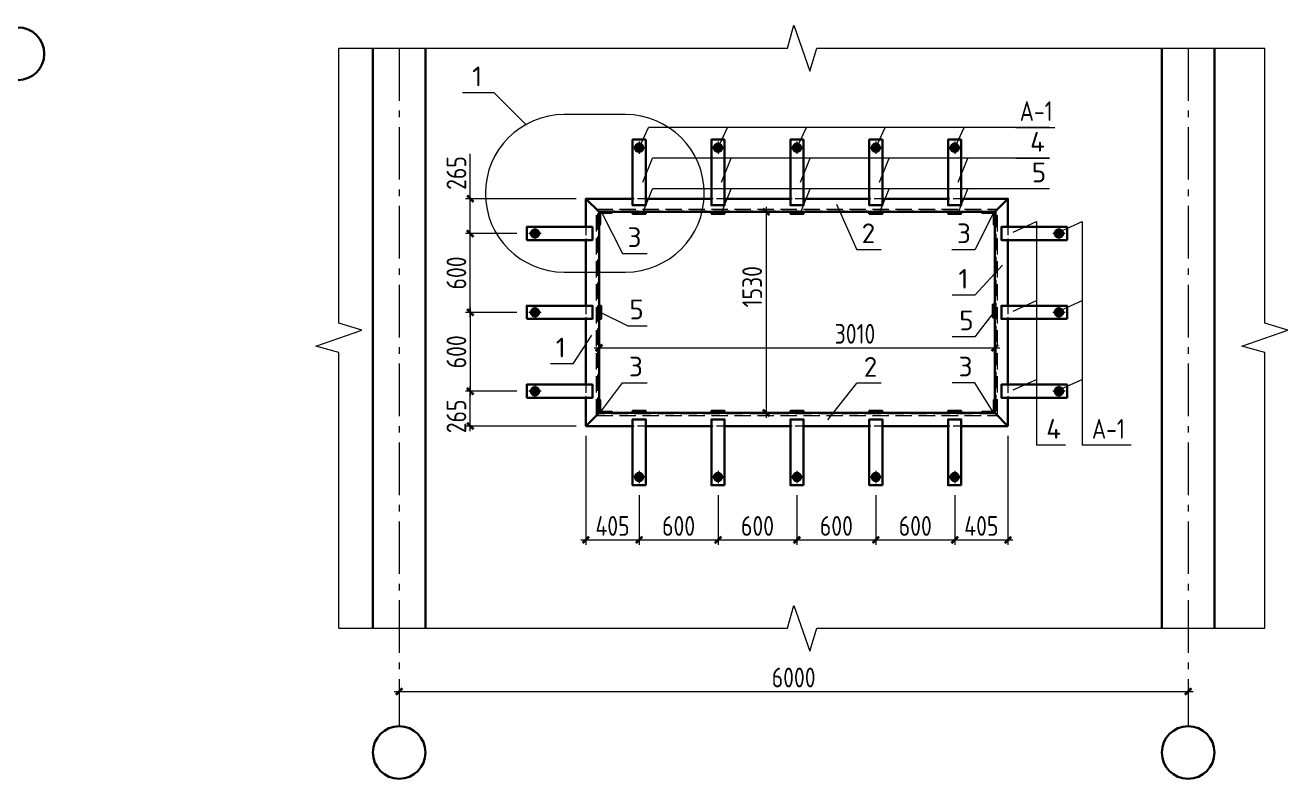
# Model space of a CAD drawing. Extents: x -965262 to 1142518, y -357520 to 71675.
# Drawn here: x 1101536 to 1120739, y -219707 to -208240 of the extents above; entities that cross this region are included whole.
import ezdxf

# ---------------------------------------------------------------- set-up
doc = ezdxf.new("R2010")
doc.units = 0
doc.header["$LTSCALE"] = 10
doc.linetypes.add('GOST2.303 4', pattern=[7, 5, -2, 0])
doc.linetypes.add('GOST2.303 6', pattern=[12, 8, -1.5, 1, -1.5])
doc.layers.get('0').update_dxf_attribs({"linetype": 'CONTINUOUS', "lineweight": 30})
doc.layers.get('Defpoints').update_dxf_attribs({"linetype": 'CONTINUOUS'})
doc.styles.add('GOST 2.304', font='isocpeur.ttf', dxfattribs={"width": 0.75, "height": 250})
doc.styles.add('ГОСТ 2м', font='isocpeur.ttf', dxfattribs={"width": 0.8, "height": 250})
doc.dimstyles.new('Копия ГОСТ 2м', dxfattribs={"dimtxt": 250, "dimasz": 100, "dimexe": 75, "dimexo": 150, "dimgap": 62.5, "dimtad": 1, "dimdec": 0, "dimlfac": 0.5, "dimtxsty": 'ГОСТ 2м', "dimblk": 'ARCHTICK', "dimcen": 150, "dimdle": 75, "dimclrd": 256, "dimclre": 256, "dimclrt": 256, "dimadec": 0, "dimazin": 0, "dimtfac": 1, "dimtdec": 0, "dimtmove": 0, "dimatfit": 3, "dimldrblk": 'OBLIQUE', "dimfxl": 1, "dimlwd": 15, "dimlwe": 15, "dimarcsym": 0})

# ---------------------------------------------------------------- blocks, each defined once
blk = doc.blocks.new('_ArchTick')
at = {"color": 0, "linetype": 'ByBlock', "lineweight": 0, "const_width": 0.4}
blk.add_lwpolyline([(-0.5, -0.5), (0.5, 0.5)], dxfattribs=at)
blk = doc.blocks.new('*D2450')
at = {"lineweight": 15, "transparency": 16777216}
for p, q in [((1110264, -212840), (1110264, -213224)), ((1116284, -212840), (1116284, -213224)), ((1110189, -213149), (1116359, -213149))]:
    blk.add_line(p, q, dxfattribs=at)
at = {"layer": 'Defpoints', "color": 0, "lineweight": 50, "transparency": 16777216}
for p in [(1110264, -212690), (1116284, -212690), (1116284, -213149)]:
    blk.add_point(p, dxfattribs=at)
at = {"lineweight": 15, "transparency": 16777216, "xscale": 100, "yscale": 100, "zscale": 100, "rotation": 180}
blk.add_blockref('_ArchTick', (1110264, -213149), dxfattribs=at)
at = {"lineweight": 15, "transparency": 16777216, "xscale": 100, "yscale": 100, "zscale": 100}
blk.add_blockref('_ArchTick', (1116284, -213149), dxfattribs=at)
at = {"lineweight": 15, "transparency": 16777216, "insert": (1114157, -212936), "char_height": 250, "attachment_point": 5, "style": 'ГОСТ 2м'}
blk.add_mtext('{\\H1.2x;3010}', dxfattribs=at)
blk = doc.blocks.new('_Oblique')
at = {"color": 0, "linetype": 'ByBlock', "lineweight": -2}
blk.add_line((-0.5, -0.5), (0.5, 0.5), dxfattribs=at)
blk = doc.blocks.new('*D2451')
at = {"lineweight": 15, "transparency": 16777216}
for p, q in [((1109014, -211410), (1108231, -211410)), ((1108306, -212685), (1108306, -211335)), ((1109014, -212610), (1108231, -212610))]:
    blk.add_line(p, q, dxfattribs=at)
at = {"layer": 'Defpoints', "color": 0, "lineweight": 50, "transparency": 16777216}
for p in [(1108306, -211410), (1109164, -211410), (1109164, -212610)]:
    blk.add_point(p, dxfattribs=at)
at = {"lineweight": 15, "transparency": 16777216, "xscale": 100, "yscale": 100, "zscale": 100}
for p, rotation in [((1108306, -211410), 90), ((1108306, -212610), 270)]:
    blk.add_blockref('_ArchTick', p, dxfattribs=dict(at, rotation=rotation))
at = {"lineweight": 15, "transparency": 16777216, "insert": (1108094, -212010), "char_height": 250, "attachment_point": 5, "rotation": 90, "style": 'ГОСТ 2м'}
blk.add_mtext('{\\H1.2x;600}', dxfattribs=at)
blk = doc.blocks.new('*D2424')
at = {"lineweight": 15, "transparency": 16777216}
for p, q in [((1107224, -218229), (1107224, -218304)), ((1119224, -218229), (1119224, -218304)), ((1107149, -218379), (1119299, -218379))]:
    blk.add_line(p, q, dxfattribs=at)
at = {"layer": 'Defpoints', "color": 0, "lineweight": 50, "transparency": 16777216}
for p in [(1107224, -218379), (1119224, -218379), (1119224, -218379)]:
    blk.add_point(p, dxfattribs=at)
at = {"lineweight": 15, "transparency": 16777216, "xscale": 100, "yscale": 100, "zscale": 100, "rotation": 180}
blk.add_blockref('_ArchTick', (1107224, -218379), dxfattribs=at)
at = {"lineweight": 15, "transparency": 16777216, "xscale": 100, "yscale": 100, "zscale": 100}
blk.add_blockref('_ArchTick', (1119224, -218379), dxfattribs=at)
at = {"lineweight": 15, "transparency": 16777216, "insert": (1113224, -218166), "char_height": 250, "attachment_point": 5, "style": 'ГОСТ 2м'}
blk.add_mtext('{\\H1.2x;6000}', dxfattribs=at)
blk = doc.blocks.new('*D2425')
at = {"lineweight": 15, "transparency": 16777216}
for p, q in [((1108306, -212535), (1108306, -213885)), ((1109014, -212610), (1108231, -212610)), ((1109014, -213810), (1108231, -213810))]:
    blk.add_line(p, q, dxfattribs=at)
at = {"layer": 'Defpoints', "color": 0, "lineweight": 50, "transparency": 16777216}
for p in [(1109164, -212610), (1108306, -213810), (1109164, -213810)]:
    blk.add_point(p, dxfattribs=at)
at = {"lineweight": 15, "transparency": 16777216, "xscale": 100, "yscale": 100, "zscale": 100}
for p, rotation in [((1108306, -212610), 90), ((1108306, -213810), 270)]:
    blk.add_blockref('_ArchTick', p, dxfattribs=dict(at, rotation=rotation))
at = {"lineweight": 15, "transparency": 16777216, "insert": (1108094, -213210), "char_height": 250, "attachment_point": 5, "rotation": 90, "style": 'ГОСТ 2м'}
blk.add_mtext('{\\H1.2x;600}', dxfattribs=at)
blk = doc.blocks.new('*D2426')
at = {"lineweight": 15, "transparency": 16777216}
for p, q in [((1112806, -211005), (1112806, -214215)), ((1113024, -211080), (1112731, -211080)), ((1113024, -214140), (1112731, -214140))]:
    blk.add_line(p, q, dxfattribs=at)
at = {"layer": 'Defpoints', "color": 0, "lineweight": 50, "transparency": 16777216}
for p in [(1113174, -211080), (1112806, -214140), (1113174, -214140)]:
    blk.add_point(p, dxfattribs=at)
at = {"lineweight": 15, "transparency": 16777216, "xscale": 100, "yscale": 100, "zscale": 100}
for p, rotation in [((1112806, -211080), 90), ((1112806, -214140), 270)]:
    blk.add_blockref('_ArchTick', p, dxfattribs=dict(at, rotation=rotation))
at = {"lineweight": 15, "transparency": 16777216, "insert": (1112593, -212219), "char_height": 250, "attachment_point": 5, "rotation": 90, "style": 'ГОСТ 2м'}
blk.add_mtext('{\\H1.2x;1530}', dxfattribs=at)
blk = doc.blocks.new('*D2427')
at = {"lineweight": 15, "transparency": 16777216}
for p, q in [((1110064, -214490), (1110064, -216147)), ((1110874, -215390), (1110874, -216147)), ((1109989, -216072), (1110949, -216072))]:
    blk.add_line(p, q, dxfattribs=at)
at = {"layer": 'Defpoints', "color": 0, "lineweight": 50, "transparency": 16777216}
for p in [(1110064, -214340), (1110874, -215240), (1110874, -216072)]:
    blk.add_point(p, dxfattribs=at)
at = {"lineweight": 15, "transparency": 16777216, "xscale": 100, "yscale": 100, "zscale": 100, "rotation": 180}
blk.add_blockref('_ArchTick', (1110064, -216072), dxfattribs=at)
at = {"lineweight": 15, "transparency": 16777216, "xscale": 100, "yscale": 100, "zscale": 100}
blk.add_blockref('_ArchTick', (1110874, -216072), dxfattribs=at)
at = {"lineweight": 15, "transparency": 16777216, "insert": (1110469, -215860), "char_height": 250, "attachment_point": 5, "style": 'ГОСТ 2м'}
blk.add_mtext('{\\H1.2x;405}', dxfattribs=at)
blk = doc.blocks.new('*D2428')
at = {"lineweight": 15, "transparency": 16777216}
for p, q in [((1110874, -215390), (1110874, -216147)), ((1112074, -215390), (1112074, -216147)), ((1110799, -216072), (1112149, -216072))]:
    blk.add_line(p, q, dxfattribs=at)
at = {"layer": 'Defpoints', "color": 0, "lineweight": 50, "transparency": 16777216}
for p in [(1110874, -215240), (1112074, -215240), (1112074, -216072)]:
    blk.add_point(p, dxfattribs=at)
at = {"lineweight": 15, "transparency": 16777216, "xscale": 100, "yscale": 100, "zscale": 100, "rotation": 180}
blk.add_blockref('_ArchTick', (1110874, -216072), dxfattribs=at)
at = {"lineweight": 15, "transparency": 16777216, "xscale": 100, "yscale": 100, "zscale": 100}
blk.add_blockref('_ArchTick', (1112074, -216072), dxfattribs=at)
at = {"lineweight": 15, "transparency": 16777216, "insert": (1111474, -215860), "char_height": 250, "attachment_point": 5, "style": 'ГОСТ 2м'}
blk.add_mtext('{\\H1.2x;600}', dxfattribs=at)
blk = doc.blocks.new('*D2429')
at = {"lineweight": 15, "transparency": 16777216}
for p, q in [((1112074, -215390), (1112074, -216147)), ((1113274, -215390), (1113274, -216147)), ((1111999, -216072), (1113349, -216072))]:
    blk.add_line(p, q, dxfattribs=at)
at = {"layer": 'Defpoints', "color": 0, "lineweight": 50, "transparency": 16777216}
for p in [(1112074, -215240), (1113274, -215240), (1113274, -216072)]:
    blk.add_point(p, dxfattribs=at)
at = {"lineweight": 15, "transparency": 16777216, "xscale": 100, "yscale": 100, "zscale": 100, "rotation": 180}
blk.add_blockref('_ArchTick', (1112074, -216072), dxfattribs=at)
at = {"lineweight": 15, "transparency": 16777216, "xscale": 100, "yscale": 100, "zscale": 100}
blk.add_blockref('_ArchTick', (1113274, -216072), dxfattribs=at)
at = {"lineweight": 15, "transparency": 16777216, "insert": (1112674, -215860), "char_height": 250, "attachment_point": 5, "style": 'ГОСТ 2м'}
blk.add_mtext('{\\H1.2x;600}', dxfattribs=at)
blk = doc.blocks.new('*D2413')
at = {"lineweight": 15, "transparency": 16777216}
for p, q in [((1113274, -215390), (1113274, -216147)), ((1114474, -215390), (1114474, -216147)), ((1113199, -216072), (1114549, -216072))]:
    blk.add_line(p, q, dxfattribs=at)
at = {"layer": 'Defpoints', "color": 0, "lineweight": 50, "transparency": 16777216}
for p in [(1113274, -215240), (1114474, -215240), (1114474, -216072)]:
    blk.add_point(p, dxfattribs=at)
at = {"lineweight": 15, "transparency": 16777216, "xscale": 100, "yscale": 100, "zscale": 100, "rotation": 180}
blk.add_blockref('_ArchTick', (1113274, -216072), dxfattribs=at)
at = {"lineweight": 15, "transparency": 16777216, "xscale": 100, "yscale": 100, "zscale": 100}
blk.add_blockref('_ArchTick', (1114474, -216072), dxfattribs=at)
at = {"lineweight": 15, "transparency": 16777216, "insert": (1113874, -215860), "char_height": 250, "attachment_point": 5, "style": 'ГОСТ 2м'}
blk.add_mtext('{\\H1.2x;600}', dxfattribs=at)
blk = doc.blocks.new('*D2414')
at = {"lineweight": 15, "transparency": 16777216}
for p, q in [((1114474, -215390), (1114474, -216147)), ((1115674, -215390), (1115674, -216147)), ((1114399, -216072), (1115749, -216072))]:
    blk.add_line(p, q, dxfattribs=at)
at = {"layer": 'Defpoints', "color": 0, "lineweight": 50, "transparency": 16777216}
for p in [(1114474, -215240), (1115674, -215240), (1115674, -216072)]:
    blk.add_point(p, dxfattribs=at)
at = {"lineweight": 15, "transparency": 16777216, "xscale": 100, "yscale": 100, "zscale": 100, "rotation": 180}
blk.add_blockref('_ArchTick', (1114474, -216072), dxfattribs=at)
at = {"lineweight": 15, "transparency": 16777216, "xscale": 100, "yscale": 100, "zscale": 100}
blk.add_blockref('_ArchTick', (1115674, -216072), dxfattribs=at)
at = {"lineweight": 15, "transparency": 16777216, "insert": (1115074, -215860), "char_height": 250, "attachment_point": 5, "style": 'ГОСТ 2м'}
blk.add_mtext('{\\H1.2x;600}', dxfattribs=at)
blk = doc.blocks.new('*D2415')
at = {"lineweight": 15, "transparency": 16777216}
for p, q in [((1116484, -214490), (1116484, -216147)), ((1115674, -215390), (1115674, -216147)), ((1115599, -216072), (1116559, -216072))]:
    blk.add_line(p, q, dxfattribs=at)
at = {"layer": 'Defpoints', "color": 0, "lineweight": 50, "transparency": 16777216}
for p in [(1116484, -214340), (1115674, -215240), (1116484, -216072)]:
    blk.add_point(p, dxfattribs=at)
at = {"lineweight": 15, "transparency": 16777216, "xscale": 100, "yscale": 100, "zscale": 100, "rotation": 180}
blk.add_blockref('_ArchTick', (1115674, -216072), dxfattribs=at)
at = {"lineweight": 15, "transparency": 16777216, "xscale": 100, "yscale": 100, "zscale": 100}
blk.add_blockref('_ArchTick', (1116484, -216072), dxfattribs=at)
at = {"lineweight": 15, "transparency": 16777216, "insert": (1116079, -215860), "char_height": 250, "attachment_point": 5, "style": 'ГОСТ 2м'}
blk.add_mtext('{\\H1.2x;405}', dxfattribs=at)
blk = doc.blocks.new('*D2416')
at = {"lineweight": 15, "transparency": 16777216}
for p, q in [((1108306, -210880), (1108306, -210199)), ((1109914, -210880), (1108231, -210880)), ((1108306, -211485), (1108306, -210880)), ((1109014, -211410), (1108231, -211410))]:
    blk.add_line(p, q, dxfattribs=at)
at = {"layer": 'Defpoints', "color": 0, "lineweight": 50, "transparency": 16777216}
for p in [(1108306, -210880), (1110064, -210880), (1109164, -211410)]:
    blk.add_point(p, dxfattribs=at)
at = {"lineweight": 15, "transparency": 16777216, "xscale": 100, "yscale": 100, "zscale": 100}
for p, rotation in [((1108306, -210880), 90), ((1108306, -211410), 270)]:
    blk.add_blockref('_ArchTick', p, dxfattribs=dict(at, rotation=rotation))
at = {"lineweight": 15, "transparency": 16777216, "insert": (1108094, -210489), "char_height": 250, "attachment_point": 5, "rotation": 90, "style": 'ГОСТ 2м'}
blk.add_mtext('{\\H1.2x;265}', dxfattribs=at)
blk = doc.blocks.new('*D2417')
at = {"lineweight": 15, "transparency": 16777216}
for p, q in [((1109014, -213810), (1108231, -213810)), ((1108306, -214415), (1108306, -213735)), ((1109914, -214340), (1108231, -214340))]:
    blk.add_line(p, q, dxfattribs=at)
at = {"layer": 'Defpoints', "color": 0, "lineweight": 50, "transparency": 16777216}
for p in [(1108306, -213810), (1109164, -213810), (1110064, -214340)]:
    blk.add_point(p, dxfattribs=at)
at = {"lineweight": 15, "transparency": 16777216, "xscale": 100, "yscale": 100, "zscale": 100}
for p, rotation in [((1108306, -213810), 90), ((1108306, -214340), 270)]:
    blk.add_blockref('_ArchTick', p, dxfattribs=dict(at, rotation=rotation))
at = {"lineweight": 15, "transparency": 16777216, "insert": (1108094, -214193), "char_height": 250, "attachment_point": 5, "rotation": 90, "style": 'ГОСТ 2м'}
blk.add_mtext('{\\H1.2x;265}', dxfattribs=at)

msp = doc.modelspace()

# ---------------------------------------------------------------- linework, layer by layer
at = {"lineweight": 15}
for p, q in [((1108668.4, -209267.3, 9801.8), (1108184.7, -209267.3, 9801.8)), ((1109151.8, -209750.7, 9801.8), (1108668.4, -209267.3, 9801.8)), ((1110874, -210104.7, 9801.8), (1111018.1, -209796.7, 9801.8)), ((1117115.5, -209796.7, 9801.8), (1111018.1, -209796.7, 9801.8)), ((1112074, -210104.7, 9801.8), (1112218.1, -209796.7, 9801.8)), ((1113274, -210104.7, 9801.8), (1113418.1, -209796.7, 9801.8)), ((1114474, -210104.7, 9801.8), (1114618.1, -209796.7, 9801.8)), ((1115674, -210104.7, 9801.8), (1115818.1, -209796.7, 9801.8)), ((1116603, -209796.7, 9801.8), (1117195.3, -209796.7, 9801.8)), ((1110927.7, -210626, 9801.8), (1111074.6, -210263.4, 9801.8)), ((1117115.5, -210263.4, 9801.8), (1111074.6, -210263.4, 9801.8)), ((1112127.7, -210626, 9801.8), (1112274.6, -210263.4, 9801.8)), ((1113327.7, -210626, 9801.8), (1113474.6, -210263.4, 9801.8)), ((1114527.7, -210626, 9801.8), (1114674.6, -210263.4, 9801.8)), ((1115727.7, -210626, 9801.8), (1115874.6, -210263.4, 9801.8)), ((1116603, -210263.4, 9801.8), (1117115.5, -210263.4, 9801.8)), ((1110927.7, -211092.8, 9801.8), (1111074.6, -210730.1, 9801.8)), ((1117115.5, -210730.1, 9801.8), (1111074.6, -210730.1, 9801.8)), ((1112127.7, -211092.8, 9801.8), (1112274.6, -210730.1, 9801.8)), ((1113327.7, -211092.8, 9801.8), (1113474.6, -210730.1, 9801.8)), ((1114527.7, -211092.8, 9801.8), (1114674.6, -210730.1, 9801.8)), ((1115727.7, -211092.8, 9801.8), (1115874.6, -210730.1, 9801.8)), ((1113875.3, -210961.3, 9801.8), (1114183, -211656.6, 9801.8)), ((1110304, -211095.7, 9801.8), (1110622.6, -211715.4, 9801.8)), ((1116261, -211102.7, 9801.8), (1115981.4, -211656.6, 9801.8)), ((1116564.1, -211389.7, 9801.8), (1116916.4, -211229.2, 9801.8)), ((1116916.4, -211229.2, 9801.8), (1116916.4, -214632.5, 9801.8)), ((1117259, -211389.7, 9801.8), (1117611.3, -211229.2, 9801.8)), ((1117611.3, -211229.2, 9801.8), (1117611.3, -214632.5, 9801.8)), ((1110622.6, -211715.4, 9801.8), (1110996.1, -211715.4, 9801.8)), ((1114557.5, -211656.6, 9801.8), (1114183, -211656.6, 9801.8)), ((1115981.4, -211656.6, 9801.8), (1115629.9, -211656.6, 9801.8)), ((1116401.6, -211889.7, 9801.8), (1115981.4, -212348.5, 9801.8)), ((1115981.4, -212348.5, 9801.8), (1115637.6, -212348.5, 9801.8)), ((1116564.1, -212589.7, 9801.8), (1116916.4, -212429.2, 9801.8)), ((1117259, -212589.7, 9801.8), (1117611.3, -212429.2, 9801.8)), ((1110278.8, -212606.8, 9801.8), (1110701.2, -212815.5, 9801.8)), ((1116269.3, -212606.8, 9801.8), (1115981.4, -212982.6, 9801.8)), ((1110147.8, -212956, 9801.8), (1109864.3, -213394.6, 9801.8)), ((1110701.2, -212815.5, 9801.8), (1110996.1, -212815.5, 9801.8)), ((1115981.4, -212982.6, 9801.8), (1115637.6, -212982.6, 9801.8)), ((1109864.3, -213394.6, 9801.8), (1109523.7, -213394.6, 9801.8)), ((1110287.1, -214127, 9801.8), (1110622.9, -213684, 9801.8)), ((1110622.9, -213684, 9801.8), (1110996.1, -213684, 9801.8)), ((1113746, -214243.5, 9801.8), (1114183, -213689.5, 9801.8)), ((1114557.5, -213689.5, 9801.8), (1114183, -213689.5, 9801.8)), ((1115981.4, -213684, 9801.8), (1115637.6, -213684, 9801.8)), ((1116261, -214127, 9801.8), (1115981.4, -213684, 9801.8)), ((1116564.1, -213789.7, 9801.8), (1116916.4, -213629.2, 9801.8)), ((1117259, -213789.7, 9801.8), (1117611.3, -213629.2, 9801.8)), ((1117357, -214632.5, 9801.8), (1116916.4, -214632.5, 9801.8)), ((1118355.8, -214632.5, 9801.8), (1117611.3, -214632.5, 9801.8))]:
    msp.add_line(p, q, dxfattribs=at)
at = {"color": 5, "lineweight": 15, "elevation": 9801.8}
for points in [[(1106306.9, -208589.8), (1113129.8, -208589.8), (1113226.8, -208240.4), (1113470.1, -208939.1), (1113578.8, -208589.8), (1120390.1, -208589.8)], [(1106306.9, -217417.4), (1106306.9, -213222.2), (1105957.5, -213125.2), (1106656.2, -212881.9), (1106306.9, -212773.2), (1106306.9, -208589.8)], [(1120390.1, -217417.4), (1120390.1, -213222.2), (1120040.8, -213125.2), (1120739.4, -212881.9), (1120390.1, -212773.2), (1120390.1, -208589.8)], [(1106306.9, -217417.4), (1113129.8, -217417.4), (1113226.8, -217068), (1113470.1, -217766.7), (1113578.8, -217417.4), (1120390.1, -217417.4)]]:
    msp.add_lwpolyline(points, dxfattribs=at)
at = {"elevation": 9801.8}
for points in [[(1106824, -208589.8), (1106824, -217417.4)], [(1107624, -208589.8), (1107624, -217417.4)], [(1118824, -208589.8), (1118824, -217417.4)], [(1119624, -208589.8), (1119624, -217417.4)]]:
    msp.add_lwpolyline(points, dxfattribs=at)
at = {"linetype": 'GOST2.303 6', "lineweight": 9, "ltscale": 10, "elevation": 9801.8}
for points in [[(1107224, -208589.8), (1107224, -218906.9)], [(1119224, -208589.8), (1119224, -218906.9)]]:
    msp.add_lwpolyline(points, dxfattribs=at)
at = {"lineweight": 15, "elevation": 9801.8}
msp.add_lwpolyline([(1110664.9, -209599.4), (1109734.9, -209599.4, 1), (1109734.9, -211998.1), (1110664.9, -211998.1, 1)], format="xyb", close=True, dxfattribs=at)
at = {"color": 1, "lineweight": 30, "elevation": 9801.8}
for points in [[(1110974, -209979.7), (1110974, -210979.7), (1110774, -210979.7), (1110774, -209979.7)], [(1112174, -209979.7), (1112174, -210979.7), (1111974, -210979.7), (1111974, -209979.7)], [(1113374, -209979.7), (1113374, -210979.7), (1113174, -210979.7), (1113174, -209979.7)], [(1114574, -209979.7), (1114574, -210979.7), (1114374, -210979.7), (1114374, -209979.7)], [(1115774, -209979.7), (1115774, -210979.7), (1115574, -210979.7), (1115574, -209979.7)], [(1110774, -211079.7), (1110774, -211109.7), (1110974, -211109.7), (1110974, -211079.7)], [(1111974, -211079.7), (1111974, -211109.7), (1112174, -211109.7), (1112174, -211079.7)], [(1113174, -211079.7), (1113174, -211109.7), (1113374, -211109.7), (1113374, -211079.7)], [(1114374, -211079.7), (1114374, -211109.7), (1114574, -211109.7), (1114574, -211079.7)], [(1115574, -211079.7), (1115574, -211109.7), (1115774, -211109.7), (1115774, -211079.7)], [(1109164, -211509.7), (1110164, -211509.7), (1110164, -211309.7), (1109164, -211309.7)], [(1117384, -211509.7), (1116384, -211509.7), (1116384, -211309.7), (1117384, -211309.7)], [(1109164, -212709.7), (1110164, -212709.7), (1110164, -212509.7), (1109164, -212509.7)], [(1110264, -212709.7), (1110294, -212709.7), (1110294, -212509.7), (1110264, -212509.7)], [(1116284, -212689.7), (1116254, -212689.7), (1116254, -212489.7), (1116284, -212489.7)], [(1117384, -212709.7), (1116384, -212709.7), (1116384, -212509.7), (1117384, -212509.7)], [(1109164, -213909.7), (1110164, -213909.7), (1110164, -213709.7), (1109164, -213709.7)], [(1117384, -213909.7), (1116384, -213909.7), (1116384, -213709.7), (1117384, -213709.7)], [(1110774, -214139.7), (1110774, -214109.7), (1110974, -214109.7), (1110974, -214139.7)], [(1111974, -214139.7), (1111974, -214109.7), (1112174, -214109.7), (1112174, -214139.7)], [(1113174, -214139.7), (1113174, -214109.7), (1113374, -214109.7), (1113374, -214139.7)], [(1114374, -214139.7), (1114374, -214109.7), (1114574, -214109.7), (1114574, -214139.7)], [(1115574, -214139.7), (1115574, -214109.7), (1115774, -214109.7), (1115774, -214139.7)], [(1110974, -215239.7), (1110974, -214239.7), (1110774, -214239.7), (1110774, -215239.7)], [(1112174, -215239.7), (1112174, -214239.7), (1111974, -214239.7), (1111974, -215239.7)], [(1113374, -215239.7), (1113374, -214239.7), (1113174, -214239.7), (1113174, -215239.7)], [(1114574, -215239.7), (1114574, -214239.7), (1114374, -214239.7), (1114374, -215239.7)], [(1115774, -215239.7), (1115774, -214239.7), (1115574, -214239.7), (1115574, -215239.7)]]:
    msp.add_lwpolyline(points, close=True, dxfattribs=at)
at = {"color": 1, "elevation": 9801.8}
for points in [[(1110830.7, -210079.7), (1110874, -210054.7), (1110917.3, -210079.7), (1110917.3, -210129.7), (1110874, -210154.7), (1110830.7, -210129.7)], [(1112030.7, -210079.7), (1112074, -210054.7), (1112117.3, -210079.7), (1112117.3, -210129.7), (1112074, -210154.7), (1112030.7, -210129.7)], [(1113230.7, -210079.7), (1113274, -210054.7), (1113317.3, -210079.7), (1113317.3, -210129.7), (1113274, -210154.7), (1113230.7, -210129.7)], [(1114430.7, -210079.7), (1114474, -210054.7), (1114517.3, -210079.7), (1114517.3, -210129.7), (1114474, -210154.7), (1114430.7, -210129.7)], [(1115630.7, -210079.7), (1115674, -210054.7), (1115717.3, -210079.7), (1115717.3, -210129.7), (1115674, -210154.7), (1115630.7, -210129.7)], [(1109264, -211366.4), (1109239, -211409.7), (1109264, -211453), (1109314, -211453), (1109339, -211409.7), (1109314, -211366.4)], [(1117284, -211366.4), (1117309, -211409.7), (1117284, -211453), (1117234, -211453), (1117209, -211409.7), (1117234, -211366.4)], [(1109264, -212566.4), (1109239, -212609.7), (1109264, -212653), (1109314, -212653), (1109339, -212609.7), (1109314, -212566.4)], [(1117284, -212566.4), (1117309, -212609.7), (1117284, -212653), (1117234, -212653), (1117209, -212609.7), (1117234, -212566.4)], [(1109264, -213766.4), (1109239, -213809.7), (1109264, -213853), (1109314, -213853), (1109339, -213809.7), (1109314, -213766.4)], [(1117284, -213766.4), (1117309, -213809.7), (1117284, -213853), (1117234, -213853), (1117209, -213809.7), (1117234, -213766.4)], [(1110830.7, -215139.7), (1110874, -215164.7), (1110917.3, -215139.7), (1110917.3, -215089.7), (1110874, -215064.7), (1110830.7, -215089.7)], [(1112030.7, -215139.7), (1112074, -215164.7), (1112117.3, -215139.7), (1112117.3, -215089.7), (1112074, -215064.7), (1112030.7, -215089.7)], [(1113230.7, -215139.7), (1113274, -215164.7), (1113317.3, -215139.7), (1113317.3, -215089.7), (1113274, -215064.7), (1113230.7, -215089.7)], [(1114430.7, -215139.7), (1114474, -215164.7), (1114517.3, -215139.7), (1114517.3, -215089.7), (1114474, -215064.7), (1114430.7, -215089.7)], [(1115630.7, -215139.7), (1115674, -215164.7), (1115717.3, -215139.7), (1115717.3, -215089.7), (1115674, -215064.7), (1115630.7, -215089.7)]]:
    msp.add_lwpolyline(points, close=True, dxfattribs=at)
at = {"lineweight": 9, "elevation": 9801.8}
for points in [[(1110874, -210011), (1110874, -210198.5)], [(1112074, -210011), (1112074, -210198.5)], [(1113274, -210011), (1113274, -210198.5)], [(1114474, -210011), (1114474, -210198.5)], [(1115674, -210011), (1115674, -210198.5)], [(1110967.8, -210104.7), (1110780.3, -210104.7)], [(1112167.8, -210104.7), (1111980.3, -210104.7)], [(1113367.8, -210104.7), (1113180.3, -210104.7)], [(1114567.8, -210104.7), (1114380.3, -210104.7)], [(1115767.8, -210104.7), (1115580.3, -210104.7)], [(1109382.8, -211409.7), (1109195.3, -211409.7)], [(1109289, -211316), (1109289, -211503.5)], [(1117352.8, -211409.7), (1117165.3, -211409.7)], [(1117259, -211316), (1117259, -211503.5)], [(1109289, -212516), (1109289, -212703.5)], [(1117259, -212516), (1117259, -212703.5)], [(1109382.8, -212609.7), (1109195.3, -212609.7)], [(1117352.8, -212609.7), (1117165.3, -212609.7)], [(1109289, -213716), (1109289, -213903.5)], [(1117259, -213716), (1117259, -213903.5)], [(1109382.8, -213809.7), (1109195.3, -213809.7)], [(1117352.8, -213809.7), (1117165.3, -213809.7)], [(1110874, -215021), (1110874, -215208.5)], [(1112074, -215021), (1112074, -215208.5)], [(1113274, -215021), (1113274, -215208.5)], [(1114474, -215021), (1114474, -215208.5)], [(1115674, -215021), (1115674, -215208.5)], [(1110967.8, -215114.7), (1110780.3, -215114.7)], [(1112167.8, -215114.7), (1111980.3, -215114.7)], [(1113367.8, -215114.7), (1113180.3, -215114.7)], [(1114567.8, -215114.7), (1114380.3, -215114.7)], [(1115767.8, -215114.7), (1115580.3, -215114.7)]]:
    msp.add_lwpolyline(points, dxfattribs=at)
at = {"color": 1, "lineweight": 30, "elevation": 9801.8}
for points in [[(1110774, -210879.7), (1110064, -210879.7), (1110064, -211309.7)], [(1110264, -211079.7), (1110064, -210879.7)], [(1111974, -210879.7), (1110974, -210879.7)], [(1113174, -210879.7), (1112174, -210879.7)], [(1114374, -210879.7), (1113374, -210879.7)], [(1115574, -210879.7), (1114574, -210879.7)], [(1116484, -211309.7), (1116484, -210879.7), (1115774, -210879.7)], [(1116284, -211079.7), (1116484, -210879.7)], [(1110264, -214139.7), (1110264, -211079.7), (1116284, -211079.7), (1116284, -214139.7)], [(1110064, -211509.7), (1110064, -212509.7)], [(1116484, -212509.7), (1116484, -211509.7)], [(1110064, -212709.7), (1110064, -213709.7)], [(1116484, -213709.7), (1116484, -212709.7)], [(1110064, -213909.7), (1110064, -214339.7)], [(1116484, -214339.7), (1116484, -213909.7)], [(1110264, -214139.7), (1110064, -214339.7)], [(1116284, -214139.7), (1110264, -214139.7)], [(1116284, -214139.7), (1116484, -214339.7)], [(1110774, -214339.7), (1110064, -214339.7)], [(1111974, -214339.7), (1110974, -214339.7)], [(1113174, -214339.7), (1112174, -214339.7)], [(1114374, -214339.7), (1113374, -214339.7)], [(1115574, -214339.7), (1114574, -214339.7)], [(1116484, -214339.7), (1115774, -214339.7)]]:
    msp.add_lwpolyline(points, dxfattribs=at)
at = {"linetype": 'GOST2.303 4', "lineweight": 15, "ltscale": 5, "elevation": 9801.8}
for points in [[(1110224, -214179.7), (1110224, -211039.7)], [(1110224, -211039.7), (1116324, -211039.7)], [(1116324, -214179.7), (1116324, -211039.7)], [(1110224, -214179.7), (1116324, -214179.7)]]:
    msp.add_lwpolyline(points, dxfattribs=at)
at = {"color": 1, "linetype": 'GOST2.303 4', "lineweight": 15, "ltscale": 2.5, "elevation": 9801.8}
for points in [[(1110974, -210879.7), (1110774, -210879.7)], [(1112174, -210879.7), (1111974, -210879.7)], [(1113374, -210879.7), (1113174, -210879.7)], [(1114574, -210879.7), (1114374, -210879.7)], [(1115774, -210879.7), (1115574, -210879.7)], [(1110064, -211309.7), (1110064, -211509.7)], [(1116484, -211309.7), (1116484, -211509.7)], [(1110064, -212509.7), (1110064, -212709.7)], [(1116484, -212509.7), (1116484, -212709.7)], [(1110064, -213709.7), (1110064, -213909.7)], [(1116484, -213709.7), (1116484, -213909.7)], [(1110974, -214339.7), (1110774, -214339.7)], [(1112174, -214339.7), (1111974, -214339.7)], [(1113374, -214339.7), (1113174, -214339.7)], [(1114574, -214339.7), (1114374, -214339.7)], [(1115774, -214339.7), (1115574, -214339.7)]]:
    msp.add_lwpolyline(points, dxfattribs=at)
at = {"color": 1, "linetype": 'GOST2.303 4', "ltscale": 0.1, "elevation": 9801.8}
msp.add_lwpolyline([(1116324, -210879.7), (1116124, -210879.7)], dxfattribs=at)
at = {"color": 1, "linetype": 'GOST2.303 4', "lineweight": 15, "ltscale": 5, "elevation": 9801.8}
for points in [[(1110248, -214155.7), (1110248, -211063.7), (1116300, -211063.7), (1116300, -214155.7)], [(1116300, -214155.7), (1110248, -214155.7)]]:
    msp.add_lwpolyline(points, dxfattribs=at)
at = {"color": 1, "lineweight": 30, "elevation": 9801.8}
for points in [[(1110264, -211079.7), (1110464, -211079.7), (1110464, -211087.7, -0.4142136), (1110456, -211095.7), (1110304, -211095.7, 0.4142136), (1110280, -211119.7), (1110280, -211271.7, -0.4142136), (1110272, -211279.7), (1110264, -211279.7)], [(1116284, -211079.7), (1116084, -211079.7), (1116084, -211087.7, 0.4142136), (1116092, -211095.7), (1116244, -211095.7, -0.4142136), (1116268, -211119.7), (1116268, -211271.7, 0.4142136), (1116276, -211279.7), (1116284, -211279.7)], [(1110264, -214139.7), (1110464, -214139.7), (1110464, -214131.7, 0.4142136), (1110456, -214123.7), (1110304, -214123.7, -0.4142136), (1110280, -214099.7), (1110280, -213947.7, 0.4142136), (1110272, -213939.7), (1110264, -213939.7)], [(1116284, -214139.7), (1116084, -214139.7), (1116084, -214131.7, -0.4142136), (1116092, -214123.7), (1116244, -214123.7, 0.4142136), (1116268, -214099.7), (1116268, -213947.7, -0.4142136), (1116276, -213939.7), (1116284, -213939.7)]]:
    msp.add_lwpolyline(points, format="xyb", close=True, dxfattribs=at)
for centre, radius in [((1101426.5, -208674.2, 9801.8), 400.1), ((1107224, -219306.9, 9801.8), 400), ((1119224, -219306.9, 9801.8), 400)]:
    msp.add_circle(centre, radius)
at = {"color": 1}
for centre, radius in [((1110874, -210104.7, 9801.8), 63.1), ((1110874, -210104.7, 9801.8), 25), ((1112074, -210104.7, 9801.8), 63.1), ((1112074, -210104.7, 9801.8), 25), ((1113274, -210104.7, 9801.8), 63.1), ((1113274, -210104.7, 9801.8), 25), ((1114474, -210104.7, 9801.8), 63.1), ((1114474, -210104.7, 9801.8), 25), ((1115674, -210104.7, 9801.8), 63.1), ((1115674, -210104.7, 9801.8), 25), ((1109289, -211409.7, 9801.8), 63.1), ((1109289, -211409.7, 9801.8), 25), ((1117259, -211409.7, 9801.8), 63.1), ((1117259, -211409.7, 9801.8), 25), ((1109289, -212609.7, 9801.8), 63.1), ((1117259, -212609.7, 9801.8), 63.1), ((1109289, -212609.7, 9801.8), 25), ((1117259, -212609.7, 9801.8), 25), ((1109289, -213809.7, 9801.8), 63.1), ((1109289, -213809.7, 9801.8), 25), ((1117259, -213809.7, 9801.8), 63.1), ((1117259, -213809.7, 9801.8), 25), ((1110874, -215114.7, 9801.8), 63.1), ((1112074, -215114.7, 9801.8), 63.1), ((1113274, -215114.7, 9801.8), 63.1), ((1114474, -215114.7, 9801.8), 63.1), ((1115674, -215114.7, 9801.8), 63.1), ((1110874, -215114.7, 9801.8), 25), ((1112074, -215114.7, 9801.8), 25), ((1113274, -215114.7, 9801.8), 25), ((1114474, -215114.7, 9801.8), 25), ((1115674, -215114.7, 9801.8), 25)]:
    msp.add_circle(centre, radius, dxfattribs=at)

# ---------------------------------------------------------------- texts
at = {"lineweight": 15, "style": 'GOST 2.304'}
for s, p in [('1', (1108334.7, -209167.3, 9801.8)), ('4', (1116820, -210163.4, 9801.8)), ('5', (1116846.7, -210630.1, 9801.8)), ('3', (1110698.2, -211615.4, 9801.8)), ('2', (1114259.2, -211556.6, 9801.8)), ('3', (1115708.9, -211556.6, 9801.8)), ('1', (1115731.4, -212248.5, 9801.8)), ('5', (1110725.3, -212715.5, 9801.8)), ('5', (1115743.7, -212882.6, 9801.8)), ('1', (1109606.2, -213294.6, 9801.8)), ('3', (1110719.3, -213584, 9801.8)), ('2', (1114290.6, -213589.5, 9801.8)), ('3', (1115733.5, -213584, 9801.8)), ('4', (1117066.4, -214532.5, 9801.8))]:
    msp.add_text(s, height=300, dxfattribs=at).set_placement(p)
at = {"lineweight": 15, "style": 'GOST 2.304', "width": 0.8}
for s, p in [('A-1', (1116662.9, -209696.7, 9801.8)), ('А-1', (1117761.3, -214532.5, 9801.8))]:
    msp.add_text(s, height=300, dxfattribs=at).set_placement(p)

# ---------------------------------------------------------------- dimensions: what is measured, and where the dimension line sits
at = {"lineweight": 15}
for base, p1, p2, picture, middle in [((1108306, -210879.7, 9801.8), (1109164, -211409.7, 9801.8), (1110064, -210879.7, 9801.8), '*D2416', (1108093.5, -210489.2, 9801.8)), ((1108306, -211409.7, 9801.8), (1109164, -212609.7, 9801.8), (1109164, -211409.7, 9801.8), '*D2451', (1108093.5, -212009.7, 9801.8)), ((1108306, -213809.7, 9801.8), (1109164, -212609.7, 9801.8), (1109164, -213809.7, 9801.8), '*D2425', (1108093.5, -213209.7, 9801.8))]:
    dim = msp.add_linear_dim(base=base, p1=p1, p2=p2, angle=90, text='{\\H1.2x;<>}', dimstyle='Копия ГОСТ 2м', dxfattribs=at)
    dim.commit()
    dim.dimension.update_dxf_attribs({"geometry": picture, "text_midpoint": middle})
for base, p1, p2, picture, middle in [((1112805.7, -214139.7, 9801.8), (1113174, -211079.7, 9801.8), (1113174, -214139.7, 9801.8), '*D2426', (1112805.7, -212218.9, 9801.8)), ((1108306, -213809.7, 9801.8), (1110064, -214339.7, 9801.8), (1109164, -213809.7, 9801.8), '*D2417', (1108306, -214193.4, 9801.8))]:
    dim = msp.add_linear_dim(base=base, p1=p1, p2=p2, angle=90, text='{\\H1.2x;<>}', dimstyle='Копия ГОСТ 2м', dxfattribs=at)
    dim.commit()
    dim.dimension.update_dxf_attribs({"geometry": picture, "text_midpoint": middle, "dimtype": 160})
dim = msp.add_linear_dim(base=(1116284, -213149, 9801.8), p1=(1110264, -212689.7, 9801.8), p2=(1116284, -212689.7, 9801.8), text='{\\H1.2x;<>}', dimstyle='Копия ГОСТ 2м', dxfattribs=at)
dim.commit()
dim.dimension.update_dxf_attribs({"geometry": '*D2450', "text_midpoint": (1114156.9, -213149, 9801.8), "dimtype": 160})
for base, p1, p2, picture, middle in [((1110874, -216072, 9801.8), (1110064, -214339.7, 9801.8), (1110874, -215239.7, 9801.8), '*D2427', (1110469, -215859.5, 9801.8)), ((1116484, -216072, 9801.8), (1115674, -215239.7, 9801.8), (1116484, -214339.7, 9801.8), '*D2415', (1116079, -215859.5, 9801.8)), ((1112074, -216072, 9801.8), (1110874, -215239.7, 9801.8), (1112074, -215239.7, 9801.8), '*D2428', (1111474, -215859.5, 9801.8)), ((1113274, -216072, 9801.8), (1112074, -215239.7, 9801.8), (1113274, -215239.7, 9801.8), '*D2429', (1112674, -215859.5, 9801.8)), ((1114474, -216072, 9801.8), (1113274, -215239.7, 9801.8), (1114474, -215239.7, 9801.8), '*D2413', (1113874, -215859.5, 9801.8)), ((1115674, -216072, 9801.8), (1114474, -215239.7, 9801.8), (1115674, -215239.7, 9801.8), '*D2414', (1115074, -215859.5, 9801.8)), ((1119224, -218378.8, 9801.8), (1107224, -218378.8, 9801.8), (1119224, -218378.8, 9801.8), '*D2424', (1113224, -218166.3, 9801.8))]:
    dim = msp.add_linear_dim(base=base, p1=p1, p2=p2, text='{\\H1.2x;<>}', dimstyle='Копия ГОСТ 2м', dxfattribs=at)
    dim.commit()
    dim.dimension.update_dxf_attribs({"geometry": picture, "text_midpoint": middle})

doc.saveas('drawing.dxf')
